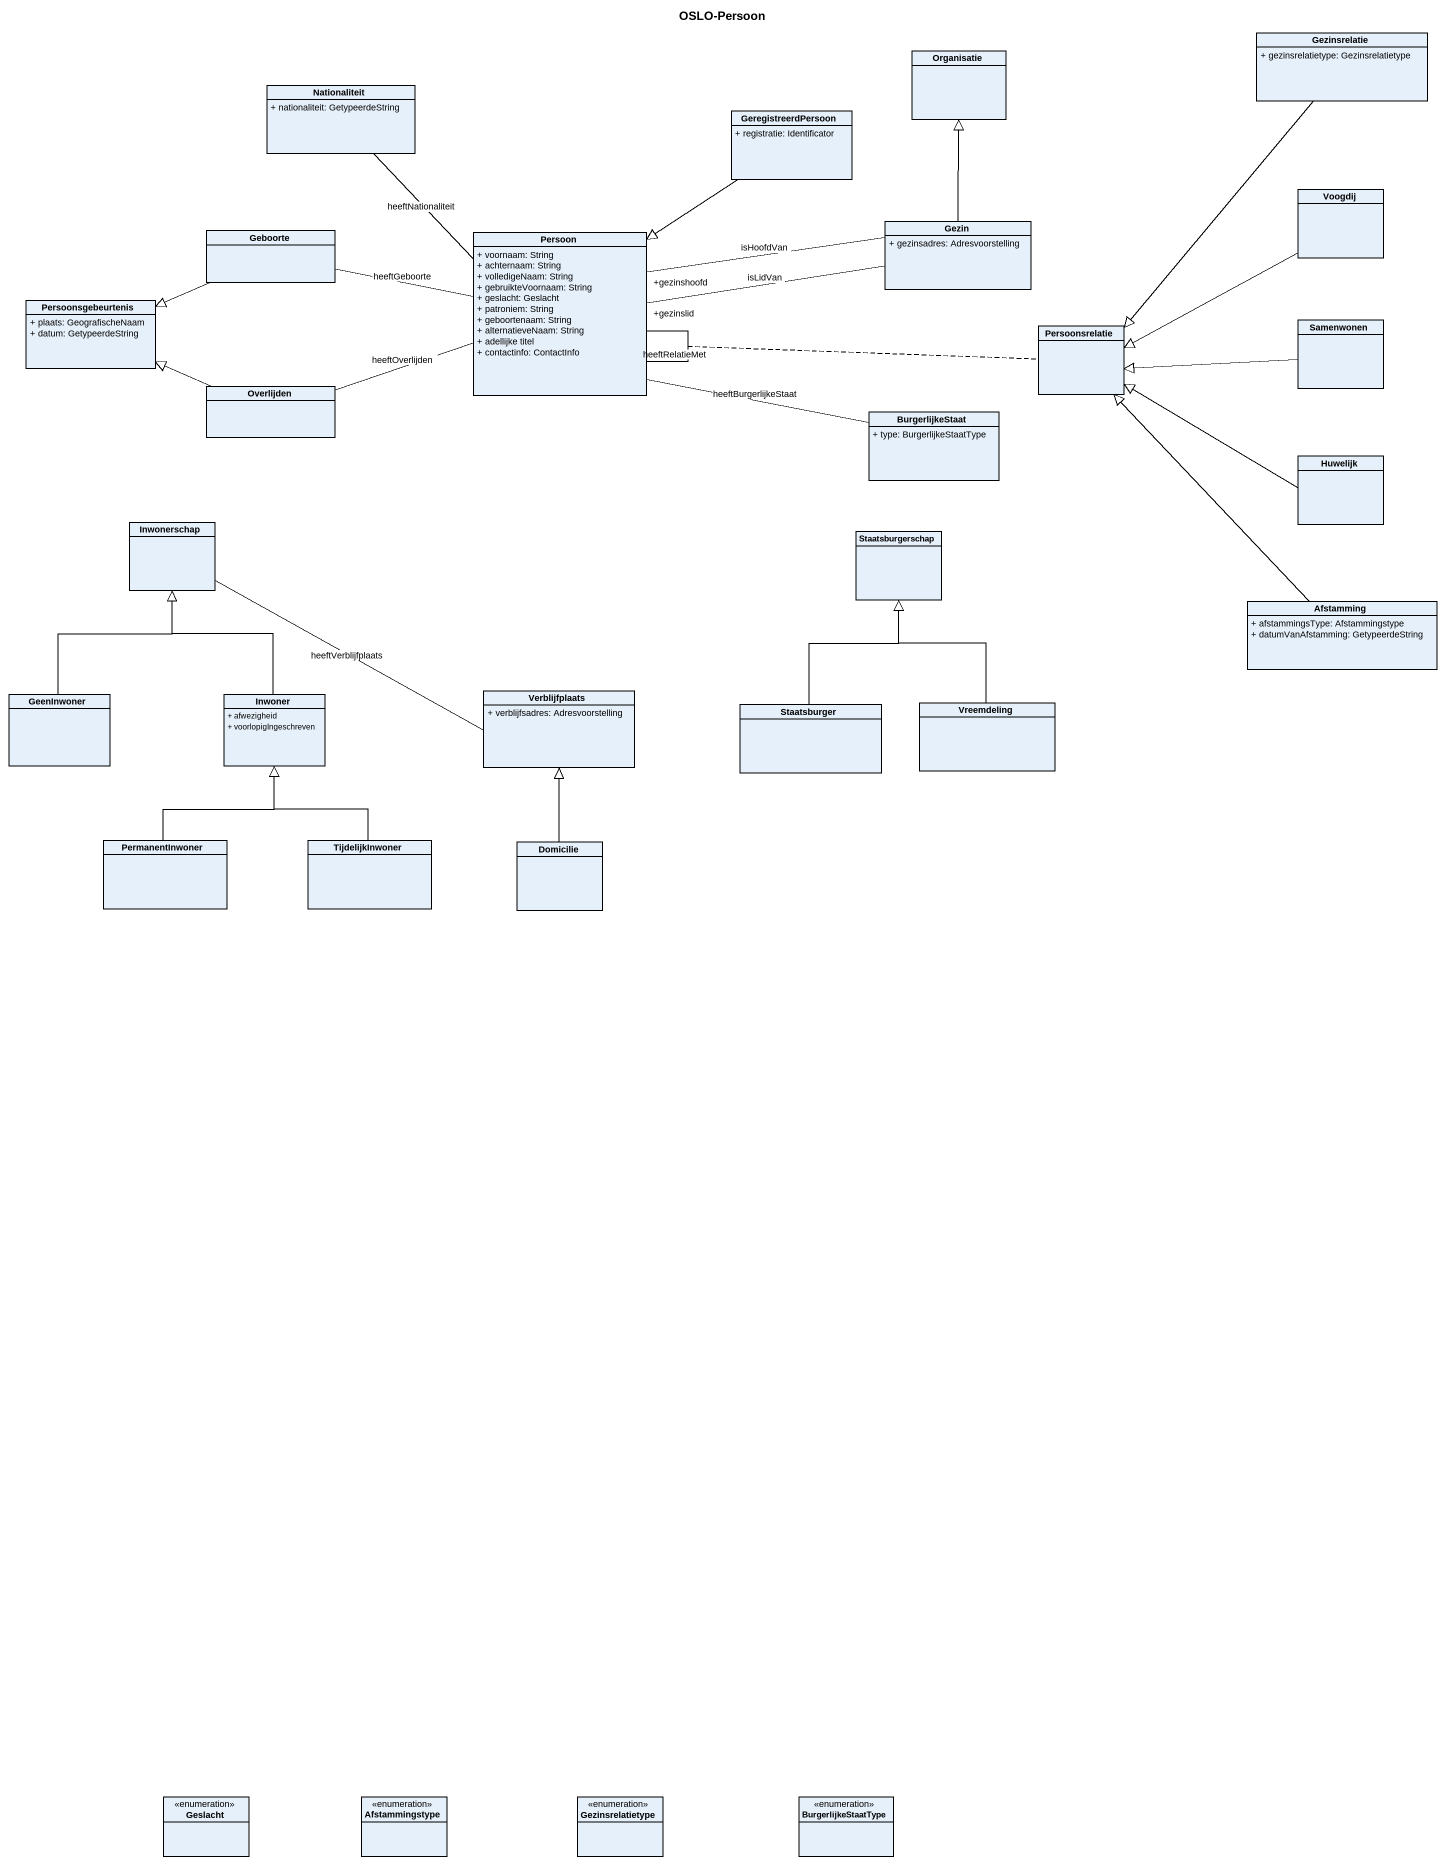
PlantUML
@startuml
title OSLO-Persoon
hide circle
hide empty members
skinparam classAttributeIconSize 0
class Organisatie
class Gezinsrelatie {
  + gezinsrelatietype: Gezinsrelatietype
}
class Nationaliteit {
  + nationaliteit: GetypeerdeString
}
class GeregistreerdPersoon {
  + registratie: Identificator
}
class Voogdij
class Geboorte
class Persoon {
  + voornaam: String
  + achternaam: String
  + volledigeNaam: String
  + gebruikteVoornaam: String
  + geslacht: Geslacht
  + patroniem: String
  + geboortenaam: String
  + alternatieveNaam: String
  + adellijke titel
  + contactinfo: ContactInfo
}
class Gezin {
  + gezinsadres: Adresvoorstelling
}
class Persoonsgebeurtenis {
  + plaats: GeografischeNaam
  + datum: GetypeerdeString
}
class Persoonsrelatie
class Samenwonen
class Overlijden
class BurgerlijkeStaat {
  + type: BurgerlijkeStaatType
}
class Huwelijk
class Inwonerschap
class Staatsburgerschap
class Afstamming {
  + afstammingsType: Afstammingstype
  + datumVanAfstamming: GetypeerdeString
}
class GeenInwoner
class Inwoner {
  + afwezigheid
  + voorlopigIngeschreven
}
class Verblijfplaats {
  + verblijfsadres: Adresvoorstelling
}
class Staatsburger
class Vreemdeling
class PermanentInwoner
class TijdelijkInwoner
class Domicilie
enum Geslacht
enum Afstammingstype
enum Gezinsrelatietype
enum BurgerlijkeStaatType
Gezinsrelatie --|> Persoonsrelatie
GeregistreerdPersoon --|> Persoon
Voogdij -left-|> Persoonsrelatie
Geboorte -left-|> Persoonsgebeurtenis
Persoon -up- Nationaliteit : heeftNationaliteit
Persoon -left- Geboorte : heeftGeboorte
Persoon -- Persoon : heeftRelatieMet
(Persoon, Persoon) .. Persoonsrelatie
Persoon "+gezinslid" -right- Gezin : isLidVan
Persoon "+gezinshoofd" -right- Gezin : isHoofdVan
Persoon -left- Overlijden : heeftOverlijden
Persoon -right- BurgerlijkeStaat : heeftBurgerlijkeStaat
Gezin -up-|> Organisatie
Samenwonen -left-|> Persoonsrelatie
Overlijden -left-|> Persoonsgebeurtenis
Huwelijk -left-|> Persoonsrelatie
Inwonerschap -right- Verblijfplaats : heeftVerblijfplaats
Afstamming -up-|> Persoonsrelatie
GeenInwoner -up-|> Inwonerschap
Inwoner -up-|> Inwonerschap
Staatsburger -up-|> Staatsburgerschap
Vreemdeling -up-|> Staatsburgerschap
PermanentInwoner -up-|> Inwoner
TijdelijkInwoner -up-|> Inwoner
Domicilie -up-|> Verblijfplaats
@enduml
